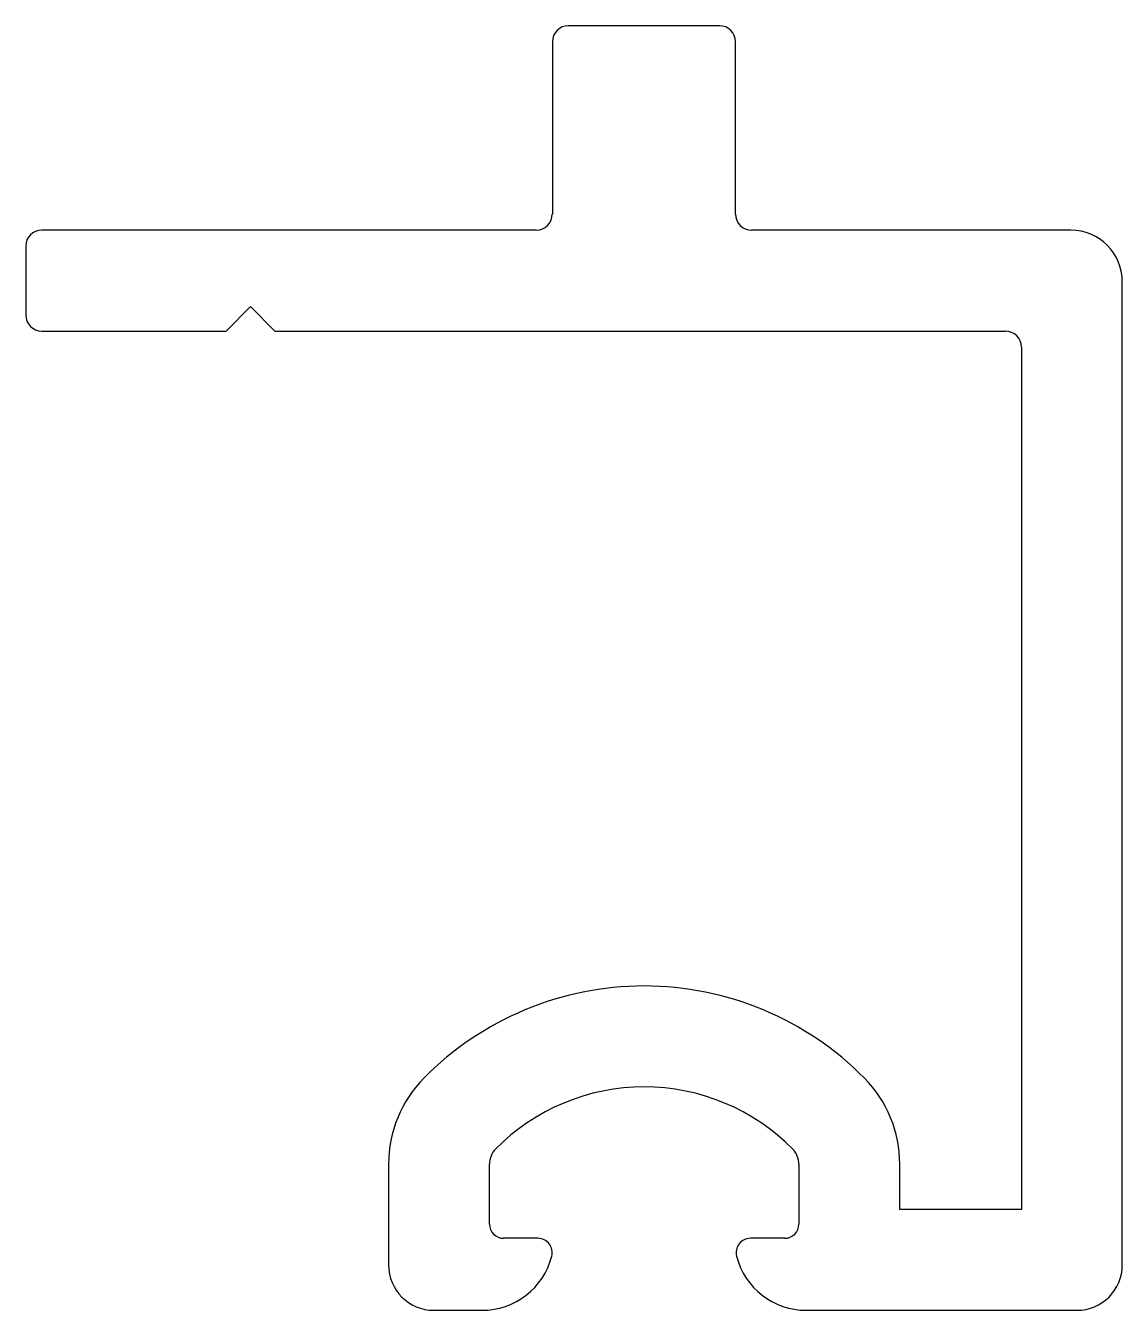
# Model space of a CAD drawing. Extents: x -11 to 8.4, y -0.3 to 22.3.
import ezdxf

# ---------------------------------------------------------------- set-up
doc = ezdxf.new("R2010")
doc.units = 0
doc.layers.get('0').update_dxf_attribs({"linetype": 'CONTINUOUS'})

msp = doc.modelspace()

# ---------------------------------------------------------------- linework, layer by layer
for p, q in [((1.274, 22.315), (-1.391, 22.315)), ((-1.674, 22.032), (-1.674, 18.993)), ((1.558, 18.993), (1.558, 22.032)), ((-1.958, 18.709), (-10.683, 18.709)), ((7.475, 18.709), (1.841, 18.709)), ((-10.966, 18.426), (-10.966, 17.213)), ((8.382, 0.459), (8.382, 17.802)), ((-7.429, 16.929), (-6.999, 17.36)), ((-6.999, 17.36), (-6.568, 16.929)), ((-10.683, 16.929), (-7.429, 16.929)), ((-6.568, 16.929), (6.319, 16.929)), ((6.602, 16.646), (6.602, 1.44)), ((-4.564, 2.236), (-4.564, 0.459)), ((-2.784, 1.179), (-2.784, 2.236)), ((2.676, 2.236), (2.676, 1.179)), ((4.456, 1.44), (4.456, 2.236)), ((6.602, 1.44), (4.456, 1.44)), ((-1.93, 0.929), (-2.534, 0.929)), ((2.426, 0.929), (1.822, 0.929)), ((-3.764, -0.341), (-2.914, -0.341)), ((2.806, -0.341), (7.582, -0.341))]:
    msp.add_line(p, q)
for centre, radius, start, end in [((-1.391, 22.032), 0.283, 90, 180), ((1.274, 22.032), 0.283, 0, 90), ((-1.958, 18.993), 0.283, 270, 360), ((1.841, 18.993), 0.283, 180, 270), ((-10.683, 18.426), 0.283, 90, 180), ((7.475, 17.802), 0.907, 0, 90), ((-10.683, 17.213), 0.283, 180, 270), ((6.319, 16.646), 0.283, 0, 90), ((-0.054, -0.081), 5.46, 44.5994, 135.4006), ((-2.403, 2.236), 2.161, 135.4006, 180), ((2.295, 2.236), 2.161, 360, 44.5994), ((-0.054, -0.081), 3.68, 44.5994, 135.4006), ((-2.403, 2.236), 0.381, 135.4006, 180), ((2.295, 2.236), 0.381, 0, 44.5994), ((-2.534, 1.179), 0.25, 180, 270), ((2.426, 1.179), 0.25, 270, 360), ((-1.93, 0.675), 0.254, 345.5225, 90), ((1.822, 0.675), 0.254, 90, 194.4775), ((-3.764, 0.459), 0.8, 180, 270), ((-2.914, 0.929), 1.27, 270, 345.5225), ((2.806, 0.929), 1.27, 194.4775, 270), ((7.582, 0.459), 0.8, 270, 0)]:
    msp.add_arc(centre, radius, start, end)

doc.saveas('drawing.dxf')
